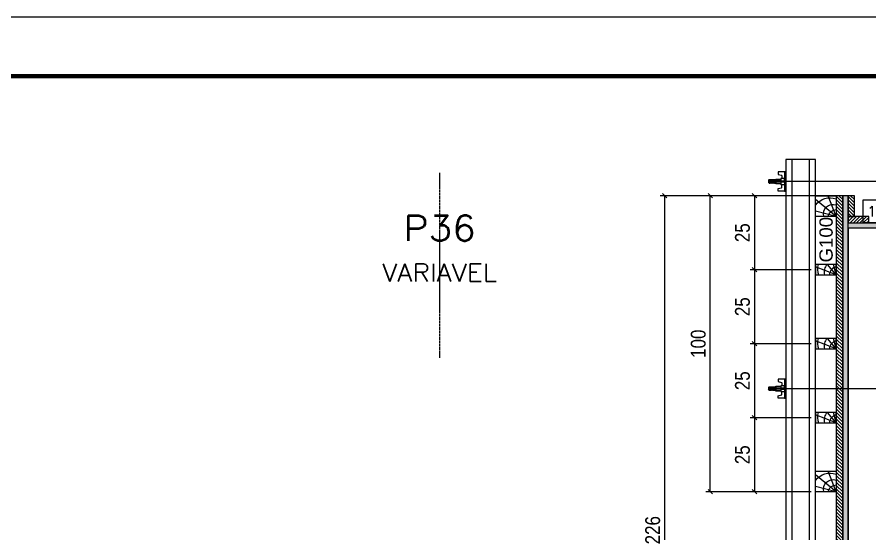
# Model space of a CAD drawing. Extents: x 2949 to 9203, y -16089 to 12527.
# Drawn here: x 4939 to 5515, y -10794 to -10445 of the extents above; entities that cross this region are included whole.
import ezdxf
from ezdxf.enums import TextEntityAlignment as Align

# ---------------------------------------------------------------- set-up
doc = ezdxf.new("R2010")
doc.units = 0
doc.linetypes.add('DASHED', pattern=[0.75, 0.5, -0.25])
doc.linetypes.add('HIDDEN', pattern=[0.375, 0.25, -0.125])
for name, color, linetype, lineweight in [('CONCRETO', 251, 'Continuous', 25), ('Folhas', 255, 'Continuous', 9), ('Hachura', 251, 'Continuous', 9), ('Madeira', 126, 'Continuous', 18), ('Perfil Metálico', 224, 'Continuous', 18), ('SARRAFO DE PRESSAO', 251, 'DASHED', 9), ('Texto Seção', 7, 'Continuous', 15)]:
    doc.layers.add(name, color=color, linetype=linetype, lineweight=lineweight)
for name, color, linetype in [('COTA', 241, 'Continuous'), ('MEIO_PONT', 93, 'Continuous'), ('Painéis', 200, 'Continuous'), ('SARRAFO', 251, 'Continuous'), ('Texto de Titulo', 7, 'Continuous'), ('Texto Qtd Sarr', 242, 'Continuous')]:
    doc.layers.add(name, color=color, linetype=linetype)
doc.styles.add('COTA TECNICA 2X', font='techl___.ttf', dxfattribs={"height": 10})
doc.styles.add('ROMANS', font='romans.shx')
doc.styles.add('SANSSERIF', font='sas_____.pfb')
doc.dimstyles.new('Cota Seção interna', dxfattribs={"dimtxt": 7, "dimasz": 6, "dimexe": 0.18, "dimexo": 2, "dimgap": -4, "dimtad": 3, "dimdec": 1, "dimlfac": 0.5, "dimzin": 12, "dimdsep": 46, "dimtxsty": 'ROMANS', "dimblk": 'ARCHTICK', "dimcen": 0.09, "dimse1": 1, "dimse2": 1, "dimsd1": 1, "dimsd2": 1, "dimclrd": 180, "dimclre": 5, "dimclrt": 1, "dimadec": 0, "dimazin": 3, "dimtfac": 1, "dimtdec": 1, "dimtofl": 0, "dimtmove": 0, "dimatfit": 3, "dimldrblk": 'ARCHTICK', "dimfxl": 1, "dimtolj": 1, "dimtzin": 0, "dimarcsym": 0})
doc.dimstyles.new('SECAO PILAR', dxfattribs={"dimtxt": 10, "dimasz": 3, "dimexe": 3, "dimexo": 3, "dimgap": 3, "dimtad": 1, "dimdec": 1, "dimlfac": 0.5, "dimzin": 12, "dimdsep": 46, "dimtxsty": 'COTA TECNICA 2X', "dimblk1": 'OBLIQUE', "dimblk2": 'OBLIQUE', "dimsah": 1, "dimcen": 0.9, "dimclrd": 256, "dimclre": 256, "dimclrt": 256, "dimadec": 1, "dimazin": 3, "dimtfac": 1, "dimtdec": 1, "dimtmove": 0, "dimatfit": 3, "dimfxl": 1, "dimtolj": 1, "dimtzin": 12, "dimarcsym": 0})

# ---------------------------------------------------------------- blocks, each defined once
blk = doc.blocks.new('9999999999')
at = {"layer": 'Folhas'}
blk.add_lwpolyline([(98138.98, 34190.21), (99623.98, 34190.21), (99623.98, 35240.21), (98138.98, 35240.21)], close=True, dxfattribs=at)
at = {"layer": 'Folhas', "color": 30, "const_width": 3}
blk.add_lwpolyline([(98213.98, 34230.21), (99583.98, 34230.21), (99583.98, 35200.21), (98213.98, 35200.21)], close=True, dxfattribs=at)
blk = doc.blocks.new('*D2767')
at = {"layer": 'COTA', "color": 180, "lineweight": -2, "transparency": 16777216}
for p, q in [((5528.3, -10568.46), (5510.3, -10568.46)), ((5510.3, -10568.46), (5510.3, -10583.46)), ((5528.3, -10583.46), (5528.3, -10568.46)), ((5510.3, -10583.46), (5528.3, -10583.46))]:
    blk.add_line(p, q, dxfattribs=at)
at = {"layer": 'Defpoints', "color": 0, "transparency": 16777216}
for p in [(5500.3, -10587.46), (5538.3, -10587.46), (5538.3, -10587.46)]:
    blk.add_point(p, dxfattribs=at)
at = {"layer": 'COTA', "color": 1, "transparency": 16777216, "insert": (5519.3, -10575.96), "char_height": 7, "attachment_point": 5, "style": 'ROMANS'}
blk.add_mtext('\\A1;19', dxfattribs=at)
blk = doc.blocks.new('_ArchTick')
at = {"color": 0, "linetype": 'ByBlock', "const_width": 0.15}
blk.add_lwpolyline([(-0.5, -0.5), (0.5, 0.5)], dxfattribs=at)
blk = doc.blocks.new('C')
at = {"layer": 'Hachura', "color": 0}
for p, q in [((0, 3.22), (0, -3.22)), ((0.45, 3.22), (0, 3.22)), ((0.46, 3.16), (0, 3.16)), ((0.46, 3.05), (0, 3.05)), ((0.45, -3.23), (0.45, 3.22)), ((0.45, 3.22), (2.58, 3.22)), ((2.58, 3.22), (2.58, 2.39)), ((0.46, 2.88), (0, 2.88)), ((0, 2.75), (0, -1.16)), ((0.46, 2.65), (0, 2.65)), ((0.46, 2.23), (0, 2.23)), ((0.46, 1.51), (0, 1.51)), ((0.39, 0.49), (0.17, 0.49)), ((1.74, 0.97), (0.45, 0.97)), ((1.45, 0.1), (0.45, 0.1)), ((1.35, 1.94), (1.35, 0.96)), ((2.58, 2.39), (1.47, 2.09)), ((1.74, -0.97), (1.74, 0.97)), ((1.74, 0.97), (1.74, 0.84)), ((1.74, 0.97), (1.74, 0.84)), ((1.74, 0.84), (3.35, 0.84)), ((3.35, 0.45), (1.74, 0.45)), ((3.32, 0.84), (3.32, -0.84)), ((3.35, 0.84), (3.35, -0.84)), ((3.68, 0.45), (3.35, 0.45)), ((3.84, -0.52), (3.35, 0.45)), ((3.35, 0.06), (3.67, -0.57)), ((3.68, 0.45), (4.16, -0.52)), ((3.72, 0.5), (4.25, -0.57)), ((4.37, -0.55), (3.83, 0.53)), ((4.15, 0.45), (3.93, 0.45)), ((4.42, -0.52), (3.93, 0.45)), ((4.15, 0.45), (4.26, 0.45)), ((4.26, 0.45), (4.74, -0.52)), ((4.3, 0.5), (4.83, -0.57)), ((4.95, -0.55), (4.41, 0.53)), ((4.51, 0.45), (4.84, 0.45)), ((5, -0.52), (4.51, 0.45)), ((4.84, 0.45), (5.32, -0.52)), ((4.88, 0.5), (5.41, -0.57)), ((5.53, -0.55), (4.99, 0.53)), ((5.58, -0.52), (5.09, 0.45)), ((5.42, 0.45), (5.09, 0.45)), ((5.58, -0.52), (5.09, 0.45)), ((5.42, 0.45), (5.74, -0.19)), ((5.46, 0.5), (5.74, -0.07)), ((5.74, 0.19), (5.57, 0.53)), ((5.74, 0.32), (5.68, 0.45)), ((5.68, 0.45), (5.74, 0.45)), ((5.74, 0.45), (5.9, 0.29)), ((5.74, 0.45), (5.74, -0.52)), ((5.9, -0.36), (5.9, 0.29)), ((0.45, 0), (0, 0)), ((0.46, -1.52), (0, -1.52)), ((0.46, -2.23), (0, -2.23)), ((0.46, -2.65), (0, -2.65)), ((0.46, -2.88), (0, -2.88)), ((0.08, -0.48), (0.29, -0.48)), ((0.29, -0.48), (0.4, -0.48)), ((0.45, 0), (0.45, -0.97)), ((0.45, -0.16), (1.45, -0.16)), ((0.45, -0.65), (0.45, -0.32)), ((0.45, -3.23), (0.45, -0.65)), ((0.45, -0.97), (1.74, -0.97)), ((1.35, -1.94), (1.35, -0.97)), ((2.58, -2.39), (1.47, -2.1)), ((3.35, -0.32), (1.74, -0.32)), ((3.35, -0.84), (1.74, -0.84)), ((2.58, -3.23), (2.58, -2.39)), ((3.35, -0.07), (3.58, -0.52)), ((3.35, -0.52), (3.58, -0.52)), ((3.84, -0.52), (4.16, -0.52)), ((4.42, -0.52), (4.74, -0.52)), ((4.63, -0.52), (4.74, -0.52)), ((5, -0.52), (5.32, -0.52)), ((5.58, -0.52), (5.74, -0.52)), ((5.74, -0.52), (5.9, -0.36)), ((5.74, -0.52), (5.74, -0.52)), ((0.46, -3.05), (0, -3.05)), ((0.46, -3.16), (0, -3.16)), ((0, -3.22), (2.57, -3.22))]:
    blk.add_line(p, q, dxfattribs=at)
for centre, radius, start, end in [((1.52, 1.94), 0.161, 104.7436, 180), ((1.44, -0.03), 0.129, 272.695, 87.305), ((3.81, 0.39), 0.143, 25.5688, 154.4312), ((4.39, 0.39), 0.143, 25.5688, 154.4312), ((4.97, 0.39), 0.143, 25.5688, 154.4312), ((5.55, 0.39), 0.143, 25.5688, 154.4312), ((0.17, -0.37), 0.174, 221.744, 317.8592), ((1.52, -1.94), 0.161, 180, 255.2564), ((3.71, -0.4), 0.174, 222.1408, 318.256), ((4.29, -0.4), 0.174, 222.1408, 318.256), ((4.87, -0.4), 0.174, 222.1408, 318.256), ((5.45, -0.4), 0.174, 222.1408, 318.256), ((5.61, -0.4), 0.174, 317.8592, 318.256)]:
    blk.add_arc(centre, radius, start, end, dxfattribs=at)
blk = doc.blocks.new('_Oblique')
at = {"color": 0, "linetype": 'ByBlock', "lineweight": -2}
blk.add_line((-0.5, -0.5), (0.5, 0.5), dxfattribs=at)
blk = doc.blocks.new('*D2810')
at = {"layer": 'COTA', "lineweight": -2, "transparency": 16777216}
for p, q in [((5497.3, -10565.46), (5373.43, -10565.46)), ((5376.43, -11017.46), (5376.43, -10565.46)), ((5497.3, -11017.46), (5373.43, -11017.46))]:
    blk.add_line(p, q, dxfattribs=at)
at = {"layer": 'Defpoints', "color": 0, "transparency": 16777216}
for p in [(5376.43, -10565.46), (5500.3, -10565.46), (5500.3, -11017.46)]:
    blk.add_point(p, dxfattribs=at)
at = {"layer": 'COTA', "lineweight": -2, "transparency": 16777216, "xscale": 3, "yscale": 3, "zscale": 3}
for p, rotation in [((5376.43, -10565.46), 90), ((5376.43, -11017.46), 270)]:
    blk.add_blockref('_Oblique', p, dxfattribs=dict(at, rotation=rotation))
at = {"layer": 'COTA', "transparency": 16777216, "insert": (5368.33, -10791.46), "char_height": 10, "attachment_point": 5, "rotation": 90, "style": 'COTA TECNICA 2X'}
blk.add_mtext('\\A1;226', dxfattribs=at)
blk = doc.blocks.new('PONTALETE')
at = {"layer": 'Madeira'}
for q in [(2.71, 7), (7, 5.76), (7, 1.74)]:
    blk.add_line((0, 0), q, dxfattribs=at)
blk.add_lwpolyline([(0, 0), (7, 0), (7, 7), (0, 7)], close=True, dxfattribs=at)
for centre, radius, start, end in [((2.04, 0.06), 6.23, 37.2818, 109.0913), ((1.09, 0.9), 3.19, 343.603, 109.9847), ((-0.21, -0.78), 3.09, 14.6322, 86.0383)]:
    blk.add_arc(centre, radius, start, end, dxfattribs=at)
blk = doc.blocks.new('MEIO PONTALETE')
at = {"layer": 'Madeira'}
for q in [(2.71, 7), (3.5, 2.88), (3.5, 0.87)]:
    blk.add_line((0, 0), q, dxfattribs=at)
blk.add_lwpolyline([(0, 0), (3.5, 0), (3.5, 7), (0, 7)], close=True, dxfattribs=at)
for centre, radius, start, end in [((2.04, 0.06), 6.23, 76.4499, 109.0913), ((1.09, 0.9), 3.19, 40.9063, 109.9847), ((-0.21, -0.78), 3.09, 14.6322, 86.0383)]:
    blk.add_arc(centre, radius, start, end, dxfattribs=at)
blk = doc.blocks.new('*D2788')
at = {"layer": 'COTA', "lineweight": -2, "transparency": 16777216}
for p, q in [((5475.3, -10565.46), (5434.1, -10565.46)), ((5437.1, -10565.46), (5437.1, -10615.46)), ((5475.3, -10615.46), (5434.1, -10615.46))]:
    blk.add_line(p, q, dxfattribs=at)
at = {"layer": 'Defpoints', "color": 0, "transparency": 16777216}
for p in [(5478.3, -10565.46), (5437.1, -10615.46), (5478.3, -10615.46)]:
    blk.add_point(p, dxfattribs=at)
at = {"layer": 'COTA', "lineweight": -2, "transparency": 16777216, "xscale": 3, "yscale": 3, "zscale": 3}
for p, rotation in [((5437.1, -10565.46), 90), ((5437.1, -10615.46), 270)]:
    blk.add_blockref('_Oblique', p, dxfattribs=dict(at, rotation=rotation))
at = {"layer": 'COTA', "transparency": 16777216, "insert": (5428.99, -10590.46), "char_height": 10, "attachment_point": 5, "rotation": 90, "style": 'COTA TECNICA 2X'}
blk.add_mtext('\\A1;25', dxfattribs=at)
blk = doc.blocks.new('*D2789')
at = {"layer": 'COTA', "lineweight": -2, "transparency": 16777216}
for p, q in [((5475.3, -10615.46), (5434.1, -10615.46)), ((5437.1, -10615.46), (5437.1, -10665.46)), ((5475.3, -10665.46), (5434.1, -10665.46))]:
    blk.add_line(p, q, dxfattribs=at)
at = {"layer": 'Defpoints', "color": 0, "transparency": 16777216}
for p in [(5478.3, -10615.46), (5437.1, -10665.46), (5478.3, -10665.46)]:
    blk.add_point(p, dxfattribs=at)
at = {"layer": 'COTA', "lineweight": -2, "transparency": 16777216, "xscale": 3, "yscale": 3, "zscale": 3}
for p, rotation in [((5437.1, -10615.46), 90), ((5437.1, -10665.46), 270)]:
    blk.add_blockref('_Oblique', p, dxfattribs=dict(at, rotation=rotation))
at = {"layer": 'COTA', "transparency": 16777216, "insert": (5428.99, -10640.46), "char_height": 10, "attachment_point": 5, "rotation": 90, "style": 'COTA TECNICA 2X'}
blk.add_mtext('\\A1;25', dxfattribs=at)
blk = doc.blocks.new('*D2790')
at = {"layer": 'COTA', "linetype": 'ByBlock', "lineweight": -2, "transparency": 16777216}
for p, q in [((5475.3, -10665.46), (5434.1, -10665.46)), ((5437.1, -10665.46), (5437.1, -10715.46)), ((5475.3, -10715.46), (5434.1, -10715.46))]:
    blk.add_line(p, q, dxfattribs=at)
at = {"layer": 'Defpoints', "color": 0, "linetype": 'ByBlock', "transparency": 16777216}
for p in [(5478.3, -10665.46), (5437.1, -10715.46), (5478.3, -10715.46)]:
    blk.add_point(p, dxfattribs=at)
at = {"layer": 'COTA', "linetype": 'ByBlock', "lineweight": -2, "transparency": 16777216, "xscale": 3, "yscale": 3, "zscale": 3}
for p, rotation in [((5437.1, -10665.46), 90), ((5437.1, -10715.46), 270)]:
    blk.add_blockref('_Oblique', p, dxfattribs=dict(at, rotation=rotation))
at = {"layer": 'COTA', "linetype": 'ByBlock', "transparency": 16777216, "insert": (5428.99, -10690.46), "char_height": 10, "attachment_point": 5, "rotation": 90, "style": 'COTA TECNICA 2X'}
blk.add_mtext('\\A1;25', dxfattribs=at)
blk = doc.blocks.new('*D2791')
at = {"layer": 'COTA', "linetype": 'ByBlock', "lineweight": -2, "transparency": 16777216}
for p, q in [((5475.3, -10715.46), (5434.1, -10715.46)), ((5437.1, -10715.46), (5437.1, -10765.46)), ((5475.3, -10765.46), (5434.1, -10765.46))]:
    blk.add_line(p, q, dxfattribs=at)
at = {"layer": 'Defpoints', "color": 0, "linetype": 'ByBlock', "transparency": 16777216}
for p in [(5478.3, -10715.46), (5437.1, -10765.46), (5478.3, -10765.46)]:
    blk.add_point(p, dxfattribs=at)
at = {"layer": 'COTA', "linetype": 'ByBlock', "lineweight": -2, "transparency": 16777216, "xscale": 3, "yscale": 3, "zscale": 3}
for p, rotation in [((5437.1, -10715.46), 90), ((5437.1, -10765.46), 270)]:
    blk.add_blockref('_Oblique', p, dxfattribs=dict(at, rotation=rotation))
at = {"layer": 'COTA', "linetype": 'ByBlock', "transparency": 16777216, "insert": (5428.99, -10740.46), "char_height": 10, "attachment_point": 5, "rotation": 90, "style": 'COTA TECNICA 2X'}
blk.add_mtext('\\A1;25', dxfattribs=at)
blk = doc.blocks.new('*D2796')
at = {"layer": 'COTA', "lineweight": -2, "transparency": 16777216}
for p, q in [((5475.3, -10565.46), (5404.22, -10565.46)), ((5407.22, -10765.46), (5407.22, -10565.46)), ((5475.3, -10765.46), (5404.22, -10765.46))]:
    blk.add_line(p, q, dxfattribs=at)
at = {"layer": 'Defpoints', "color": 0, "transparency": 16777216}
for p in [(5407.22, -10565.46), (5478.3, -10565.46), (5478.3, -10765.46)]:
    blk.add_point(p, dxfattribs=at)
at = {"layer": 'COTA', "lineweight": -2, "transparency": 16777216, "xscale": 3, "yscale": 3, "zscale": 3}
for p, rotation in [((5407.22, -10565.46), 90), ((5407.22, -10765.46), 270)]:
    blk.add_blockref('_Oblique', p, dxfattribs=dict(at, rotation=rotation))
at = {"layer": 'COTA', "transparency": 16777216, "insert": (5399.12, -10665.46), "char_height": 10, "attachment_point": 5, "rotation": 90, "style": 'COTA TECNICA 2X'}
blk.add_mtext('\\A1;100', dxfattribs=at)
blk = doc.blocks.new('*D2801')
at = {"layer": 'COTA', "linetype": 'ByBlock', "lineweight": -2, "transparency": 16777216}
for p, q in [((5560.34, -10568.46), (5560.34, -11158.06)), ((5448.28, -11120.29), (5448.28, -11158.06)), ((5448.28, -11155.06), (5560.34, -11155.06))]:
    blk.add_line(p, q, dxfattribs=at)
at = {"layer": 'Defpoints', "color": 0, "linetype": 'ByBlock', "transparency": 16777216}
for p in [(5560.34, -10565.46), (5448.28, -11117.29), (5560.34, -11155.06)]:
    blk.add_point(p, dxfattribs=at)
at = {"layer": 'COTA', "linetype": 'ByBlock', "lineweight": -2, "transparency": 16777216, "xscale": 3, "yscale": 3, "zscale": 3, "rotation": 180}
blk.add_blockref('_Oblique', (5448.28, -11155.06), dxfattribs=at)
at = {"layer": 'COTA', "linetype": 'ByBlock', "lineweight": -2, "transparency": 16777216, "xscale": 3, "yscale": 3, "zscale": 3}
blk.add_blockref('_Oblique', (5560.34, -11155.06), dxfattribs=at)
at = {"layer": 'COTA', "linetype": 'ByBlock', "transparency": 16777216, "insert": (5504.31, -11146.95), "char_height": 10, "attachment_point": 5, "style": 'COTA TECNICA 2X'}
blk.add_mtext('\\A1;56', dxfattribs=at)
blk = doc.blocks.new('titulo1')
at = {"layer": 'Defpoints', "color": 252, "linetype": 'HIDDEN', "ltscale": 2}
blk.add_line((0, 0), (0, 125), dxfattribs=at)
at = {"layer": 'Defpoints', "style": 'ROMANS', "oblique": 15}
blk.add_attdef('FOLHA', text='', height=10, dxfattribs=at).set_placement((0, 15.58), align=Align.MIDDLE_CENTER)
at = {"layer": 'Texto Qtd Sarr', "color": 3, "style": 'ROMANS', "oblique": 15}
for tag, height, p in [('TITULO', 17, (0, 71.45)), ('SEÇÃO', 12, (0, 41.55))]:
    blk.add_attdef(tag, text='', height=height, dxfattribs=at).set_placement(p, align=Align.MIDDLE_CENTER)

msp = doc.modelspace()

# ---------------------------------------------------------------- hatches: boundary and pattern name
at = {"layer": 'Hachura'}
h = msp.add_hatch(dxfattribs=at)
h.set_pattern_fill('ANSI31', color=256, scale=0.5, angle=270, style=0)
h.set_pattern_definition([(315, (29080.522, -19942.7992), (1.12253202, 1.12253202), [])])
h.paths.add_polyline_path([(5496.7, -11017.46), (5492.3, -11017.46), (5492.3, -10565.46), (5496.7, -10565.46)])
h = msp.add_hatch(color=256, dxfattribs=at)
h.dxf.hatch_style = 1
h.paths.add_polyline_path([(5500.3, -11017.46), (5500.3, -10565.46), (5496.7, -10565.46), (5496.7, -11017.46)])
h = msp.add_hatch(dxfattribs=at)
h.set_pattern_fill('ANSI31', color=256, scale=0.5, angle=270, style=0)
h.set_pattern_definition([(315, (29072.522, -20209.7992), (1.12253202, 1.12253202), [])])
h.paths.add_polyline_path([(5504.7, -10579.46), (5500.3, -10579.46), (5500.3, -10565.46), (5504.7, -10565.46)])
h = msp.add_hatch(dxfattribs=at)
h.set_pattern_fill('ANSI31', color=256, scale=0.5, angle=360, style=0)
h.set_pattern_definition([(45, (15314.6657, 11823.9608), (-1.12253202, 1.12253202), [])])
h.paths.add_polyline_path([(5500.3, -10583.86), (5500.3, -10579.46), (5514.3, -10579.46), (5514.3, -10583.86)])
h = msp.add_hatch(color=256, dxfattribs=at)
h.dxf.hatch_style = 1
h.paths.add_polyline_path([(5538.3, -10583.86), (5538.3, -10587.46), (5500.3, -10587.46), (5500.3, -10583.86)])

# ---------------------------------------------------------------- linework, layer by layer
at = {"layer": 'CONCRETO', "color": 2}
msp.add_lwpolyline([(5538.3, -10587.46), (5500.3, -10587.46), (5500.3, -11025.46), (5002.3, -11025.46), (5002.3, -11063.46), (5538.3, -11063.46)], close=True, dxfattribs=at)
at = {"layer": 'Hachura'}
for p, q in [((5591.1, -10555.86), (5451.3, -10555.85)), ((5591.09, -10695.86), (5451.29, -10695.85))]:
    msp.add_line(p, q, dxfattribs=at)
at = {"layer": 'Madeira'}
msp.add_lwpolyline([(5478.3, -10565.46), (5492.3, -10565.46), (5492.3, -10765.46), (5478.3, -10765.46)], close=True, dxfattribs=at)
at = {"layer": 'Painéis'}
for points in [[(5500.3, -11017.46), (5500.3, -10565.46), (5496.7, -10565.46), (5496.7, -11017.46)], [(5538.3, -10583.86), (5538.3, -10587.46), (5500.3, -10587.46), (5500.3, -10583.86)]]:
    msp.add_lwpolyline(points, close=True, dxfattribs=at)
at = {"layer": 'Perfil Metálico'}
for points in [[(5458.3, -11003.46), (5478.3, -11003.46), (5478.3, -10541.09), (5458.3, -10541.09)], [(5474.3, -10541.09), (5462.3, -10541.09), (5462.3, -11003.46), (5474.3, -11003.46)]]:
    msp.add_lwpolyline(points, close=True, dxfattribs=at)
at = {"layer": 'SARRAFO'}
for points in [[(5496.7, -11017.46), (5496.7, -10565.46), (5492.3, -10565.46), (5492.3, -11017.46)], [(5500.3, -10565.46), (5500.3, -10579.46), (5504.7, -10579.46), (5504.7, -10565.46)], [(5514.3, -10579.46), (5500.3, -10579.46), (5500.3, -10583.86), (5514.3, -10583.86)]]:
    msp.add_lwpolyline(points, close=True, dxfattribs=at)

# ---------------------------------------------------------------- block references
at = {"layer": 'Hachura', "linetype": 'Continuous', "xscale": 2, "yscale": 2, "zscale": 2, "rotation": 180}
for p in [(5458.3, -10555.86), (5458.29, -10695.86)]:
    msp.add_blockref('C', p, dxfattribs=at)
at = {"layer": 'MEIO_PONT', "xscale": -2, "yscale": 2, "zscale": 2}
for p in [(5492.3, -10579.46), (5492.3, -10765.46)]:
    msp.add_blockref('PONTALETE', p, dxfattribs=at)
at = {"layer": 'MEIO_PONT', "xscale": 1.999999997962732, "yscale": 1.999999997962732, "zscale": 1.999999997962732, "rotation": 90.00000000000001}
for p in [(5492.3, -10618.96), (5492.3, -10668.96), (5492.3, -10718.96)]:
    msp.add_blockref('MEIO PONTALETE', p, dxfattribs=at)
at = {"layer": 'SARRAFO DE PRESSAO', "color": 6, "linetype": 'ByBlock'}
msp.add_blockref('9999999999', (-93591.44, -45684.97), dxfattribs=at)
at = {"layer": 'Texto Seção'}
ref = msp.add_blockref('titulo1', (5224.33, -10674.93), dxfattribs=at)
ref.add_attrib('TITULO', 'P36', dxfattribs={"layer": 'Texto de Titulo', "color": 7, "height": 17, "style": 'ROMANS', "width": 1.1}).set_placement((5224.33, -10587.43), align=Align.MIDDLE_CENTER)
ref.add_attrib('SEÇÃO', 'VARIAVEL', dxfattribs={"layer": 'Texto de Titulo', "color": 7, "height": 12, "style": 'ROMANS', "width": 1.1}).set_placement((5224.33, -10617.43), align=Align.MIDDLE_CENTER)

# ---------------------------------------------------------------- texts
at = {"layer": 'Texto Seção', "color": 0, "linetype": 'Continuous', "style": 'SANSSERIF'}
msp.add_text('G100', height=9, rotation=90, dxfattribs=at).set_placement((5485.44, -10610.56), align=Align.MIDDLE_LEFT)

# ---------------------------------------------------------------- dimensions: what is measured, and where the dimension line sits
at = {"layer": 'COTA'}
for base, p1, p2, picture, middle in [((5376.43, -10565.46), (5500.3, -11017.46), (5500.3, -10565.46), '*D2810', (5368.33, -10791.46)), ((5407.22, -10565.46), (5478.3, -10765.46), (5478.3, -10565.46), '*D2796', (5399.12, -10665.46)), ((5437.1, -10615.46), (5478.3, -10565.46), (5478.3, -10615.46), '*D2788', (5428.99, -10590.46)), ((5437.1, -10665.46), (5478.3, -10615.46), (5478.3, -10665.46), '*D2789', (5428.99, -10640.46))]:
    dim = msp.add_linear_dim(base=base, p1=p1, p2=p2, angle=270, dimstyle='SECAO PILAR', dxfattribs=at)
    dim.commit()
    dim.dimension.update_dxf_attribs({"geometry": picture, "text_midpoint": middle})
at = {"layer": 'COTA', "linetype": 'ByBlock'}
dim = msp.add_linear_dim(base=(5560.34, -11155.06), p1=(5448.28, -11117.29), p2=(5560.34, -10565.46), dimstyle='SECAO PILAR', override={"dimtmove": 1}, dxfattribs=at)
dim.commit()
dim.dimension.update_dxf_attribs({"geometry": '*D2801', "text_midpoint": (5504.31, -11146.95)})
at = {"layer": 'COTA'}
dim = msp.add_linear_dim(base=(5538.3, -10587.46), p1=(5500.3, -10587.46), p2=(5538.3, -10587.46), dimstyle='Cota Seção interna', dxfattribs=at)
dim.commit()
dim.dimension.update_dxf_attribs({"geometry": '*D2767', "text_midpoint": (5519.3, -10587.46), "dimtype": 160})
at = {"layer": 'COTA', "linetype": 'ByBlock'}
for base, p1, p2, picture, middle in [((5437.1, -10715.46), (5478.3, -10665.46), (5478.3, -10715.46), '*D2790', (5428.99, -10690.46)), ((5437.1, -10765.46), (5478.3, -10715.46), (5478.3, -10765.46), '*D2791', (5428.99, -10740.46))]:
    dim = msp.add_linear_dim(base=base, p1=p1, p2=p2, angle=270, dimstyle='SECAO PILAR', override={"dimtmove": 1}, dxfattribs=at)
    dim.commit()
    dim.dimension.update_dxf_attribs({"geometry": picture, "text_midpoint": middle})

doc.saveas('drawing.dxf')
